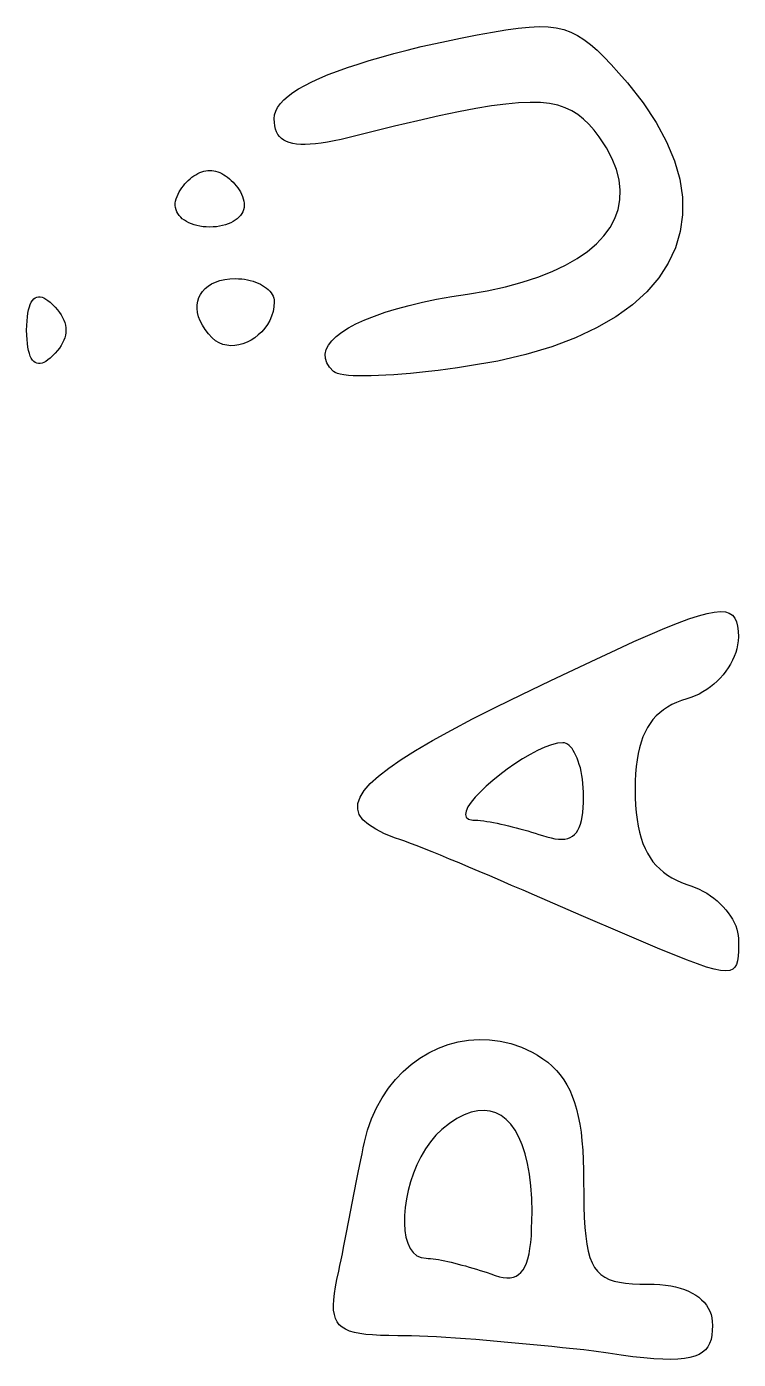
# Model space of a CAD drawing. Header units: metres. Extents: x -185 to 1201, y -340 to 309.
# Drawn here: x 900.31 to 905.18, y 62.12 to 71.24 of the extents above; entities that cross this region are included whole.
import ezdxf

# ---------------------------------------------------------------- set-up
doc = ezdxf.new("R2010")
doc.units = ezdxf.units.M

msp = doc.modelspace()

# ---------------------------------------------------------------- linework, layer by layer
for p, q in [((903.495, 71.2024), (903.588, 71.218)), ((903.588, 71.218), (903.672, 71.2294)), ((903.672, 71.2294), (903.747, 71.2366)), ((903.747, 71.2366), (903.815, 71.2394)), ((903.815, 71.2394), (903.876, 71.2374)), ((903.876, 71.2374), (903.932, 71.2307)), ((903.932, 71.2307), (903.984, 71.2188)), ((903.984, 71.2188), (904.032, 71.2018)), ((903.008, 71.1028), (903.149, 71.1329)), ((903.149, 71.1329), (903.277, 71.1597)), ((903.277, 71.1597), (903.392, 71.1829)), ((903.392, 71.1829), (903.495, 71.2024)), ((904.032, 71.2018), (904.078, 71.1794)), ((904.078, 71.1794), (904.122, 71.1514)), ((904.122, 71.1514), (904.167, 71.1177)), ((902.653, 71.0074), (902.735, 71.0313)), ((902.735, 71.0313), (902.821, 71.0551)), ((902.821, 71.0551), (902.913, 71.0789)), ((902.913, 71.0789), (903.008, 71.1028)), ((904.167, 71.1177), (904.212, 71.0779)), ((904.212, 71.0779), (904.258, 71.0321)), ((904.258, 71.0321), (904.308, 70.9799)), ((902.435, 70.9353), (902.503, 70.9594)), ((902.503, 70.9594), (902.576, 70.9834)), ((902.576, 70.9834), (902.653, 71.0074)), ((904.308, 70.9799), (904.361, 70.9212)), ((902.212, 70.8379), (902.261, 70.8624)), ((902.261, 70.8624), (902.314, 70.8869)), ((902.314, 70.8869), (902.372, 70.9111)), ((902.372, 70.9111), (902.435, 70.9353)), ((904.361, 70.9212), (904.419, 70.8558)), ((904.419, 70.8558), (904.527, 70.7191)), ((902.068, 70.7381), (902.097, 70.7634)), ((902.097, 70.7634), (902.13, 70.7884)), ((902.13, 70.7884), (902.169, 70.8132)), ((902.169, 70.8132), (902.212, 70.8379)), ((902.013, 70.6613), (902.026, 70.6871)), ((902.026, 70.6871), (902.045, 70.7127)), ((902.045, 70.7127), (902.068, 70.7381)), ((903.382, 70.6794), (903.263, 70.6566)), ((903.49, 70.6973), (903.382, 70.6794)), ((903.588, 70.7102), (903.49, 70.6973)), ((903.675, 70.7182), (903.588, 70.7102)), ((903.753, 70.7213), (903.675, 70.7182)), ((903.824, 70.7195), (903.753, 70.7213)), ((903.886, 70.7129), (903.824, 70.7195)), ((903.943, 70.7013), (903.886, 70.7129)), ((903.993, 70.685), (903.943, 70.7013)), ((904.039, 70.6637), (903.993, 70.685)), ((904.527, 70.7191), (904.616, 70.5843)), ((902.003, 70.6089), (902.005, 70.6352)), ((902.004, 70.5835), (902.003, 70.6089)), ((902.007, 70.5602), (902.004, 70.5835)), ((902.005, 70.6352), (902.013, 70.6613)), ((902.986, 70.596), (902.826, 70.5583)), ((903.131, 70.6288), (902.986, 70.596)), ((903.263, 70.6566), (903.131, 70.6288)), ((904.081, 70.6377), (904.039, 70.6637)), ((904.119, 70.6068), (904.081, 70.6377)), ((904.156, 70.5711), (904.119, 70.6068)), ((904.616, 70.5843), (904.687, 70.4519)), ((902.011, 70.5389), (902.007, 70.5602)), ((902.018, 70.5197), (902.011, 70.5389)), ((902.027, 70.5025), (902.018, 70.5197)), ((902.038, 70.4873), (902.027, 70.5025)), ((902.052, 70.474), (902.038, 70.4873)), ((902.652, 70.5155), (902.461, 70.4678)), ((902.826, 70.5583), (902.652, 70.5155)), ((904.191, 70.5307), (904.156, 70.5711)), ((904.225, 70.4854), (904.191, 70.5307)), ((904.275, 70.4094), (904.225, 70.4854)), ((902.068, 70.4627), (902.052, 70.474)), ((902.086, 70.4533), (902.068, 70.4627)), ((902.106, 70.4457), (902.086, 70.4533)), ((902.13, 70.44), (902.106, 70.4457)), ((902.155, 70.4362), (902.13, 70.44)), ((902.184, 70.4341), (902.155, 70.4362)), ((902.215, 70.4338), (902.184, 70.4341)), ((902.248, 70.4352), (902.215, 70.4338)), ((902.285, 70.4384), (902.248, 70.4352)), ((902.325, 70.4433), (902.285, 70.4384)), ((902.367, 70.4498), (902.325, 70.4433)), ((902.413, 70.458), (902.367, 70.4498)), ((902.461, 70.4678), (902.413, 70.458)), ((904.315, 70.3348), (904.275, 70.4094)), ((904.687, 70.4519), (904.741, 70.3221)), ((904.344, 70.2618), (904.315, 70.3348)), ((904.741, 70.3221), (904.777, 70.1955)), ((901.44, 70.209), (901.453, 70.2183)), ((901.453, 70.2183), (901.467, 70.2267)), ((901.467, 70.2267), (901.48, 70.2342)), ((901.48, 70.2342), (901.494, 70.2407)), ((901.494, 70.2407), (901.507, 70.2461)), ((901.507, 70.2461), (901.521, 70.2504)), ((901.521, 70.2504), (901.535, 70.2535)), ((901.535, 70.2535), (901.548, 70.2554)), ((901.548, 70.2554), (901.562, 70.2561)), ((901.562, 70.2561), (901.575, 70.2554)), ((901.575, 70.2554), (901.589, 70.2535)), ((901.589, 70.2535), (901.602, 70.2504)), ((901.602, 70.2504), (901.616, 70.2461)), ((901.616, 70.2461), (901.63, 70.2407)), ((901.63, 70.2407), (901.644, 70.2342)), ((901.644, 70.2342), (901.657, 70.2267)), ((901.657, 70.2267), (901.67, 70.2183)), ((901.67, 70.2183), (901.684, 70.209)), ((904.362, 70.1906), (904.344, 70.2618)), ((901.353, 70.1083), (901.361, 70.1229)), ((901.361, 70.1229), (901.371, 70.137)), ((901.371, 70.137), (901.381, 70.1507)), ((901.381, 70.1507), (901.392, 70.1637)), ((901.392, 70.1637), (901.403, 70.1761)), ((901.403, 70.1761), (901.415, 70.1878)), ((901.415, 70.1878), (901.427, 70.1988)), ((901.427, 70.1988), (901.44, 70.209)), ((901.684, 70.209), (901.696, 70.1988)), ((901.696, 70.1988), (901.709, 70.1878)), ((901.709, 70.1878), (901.721, 70.1761)), ((901.721, 70.1761), (901.732, 70.1637)), ((901.732, 70.1637), (901.743, 70.1507)), ((901.743, 70.1507), (901.753, 70.137)), ((901.753, 70.137), (901.762, 70.1229)), ((901.762, 70.1229), (901.771, 70.1083)), ((904.37, 70.1213), (904.362, 70.1906)), ((904.368, 70.0541), (904.37, 70.1213)), ((904.777, 70.1955), (904.795, 70.0722)), ((901.326, 70.0309), (901.328, 70.0463)), ((901.326, 70.0159), (901.326, 70.0309)), ((901.328, 70.0463), (901.333, 70.0621)), ((901.333, 70.0621), (901.338, 70.0778)), ((901.338, 70.0778), (901.345, 70.0932)), ((901.345, 70.0932), (901.353, 70.1083)), ((901.771, 70.1083), (901.779, 70.0932)), ((901.779, 70.0932), (901.785, 70.0778)), ((901.785, 70.0778), (901.791, 70.0621)), ((901.791, 70.0621), (901.795, 70.0463)), ((901.795, 70.0463), (901.798, 70.0309)), ((901.798, 70.0309), (901.798, 70.0159)), ((904.355, 69.989), (904.368, 70.0541)), ((904.795, 70.0722), (904.797, 69.9528)), ((901.328, 70.0013), (901.326, 70.0159)), ((901.331, 69.9871), (901.328, 70.0013)), ((901.336, 69.9735), (901.331, 69.9871)), ((901.344, 69.9605), (901.336, 69.9735)), ((901.352, 69.9481), (901.344, 69.9605)), ((901.363, 69.9363), (901.352, 69.9481)), ((901.374, 69.9254), (901.363, 69.9363)), ((901.761, 69.9363), (901.749, 69.9254)), ((901.771, 69.9481), (901.761, 69.9363)), ((901.78, 69.9605), (901.771, 69.9481)), ((901.787, 69.9735), (901.78, 69.9605)), ((901.792, 69.9871), (901.787, 69.9735)), ((901.796, 70.0013), (901.792, 69.9871)), ((901.798, 70.0159), (901.796, 70.0013)), ((904.333, 69.9263), (904.355, 69.989)), ((904.797, 69.9528), (904.781, 69.8376)), ((901.388, 69.9152), (901.374, 69.9254)), ((901.402, 69.9059), (901.388, 69.9152)), ((901.418, 69.8974), (901.402, 69.9059)), ((901.436, 69.89), (901.418, 69.8974)), ((901.454, 69.8835), (901.436, 69.89)), ((901.474, 69.8781), (901.454, 69.8835)), ((901.494, 69.8738), (901.474, 69.8781)), ((901.516, 69.8706), (901.494, 69.8738)), ((901.538, 69.8687), (901.516, 69.8706)), ((901.562, 69.868), (901.538, 69.8687)), ((901.585, 69.8687), (901.562, 69.868)), ((901.608, 69.8706), (901.585, 69.8687)), ((901.629, 69.8738), (901.608, 69.8706)), ((901.65, 69.8781), (901.629, 69.8738)), ((901.67, 69.8835), (901.65, 69.8781)), ((901.688, 69.89), (901.67, 69.8835)), ((901.705, 69.8974), (901.688, 69.89)), ((901.721, 69.9059), (901.705, 69.8974)), ((901.736, 69.9152), (901.721, 69.9059)), ((901.749, 69.9254), (901.736, 69.9152)), ((904.258, 69.8085), (904.3, 69.8661)), ((904.3, 69.8661), (904.333, 69.9263)), ((904.145, 69.7018), (904.207, 69.7537)), ((904.207, 69.7537), (904.258, 69.8085)), ((904.781, 69.8376), (904.749, 69.7269)), ((904.075, 69.653), (904.145, 69.7018)), ((904.749, 69.7269), (904.699, 69.6211)), ((903.905, 69.5652), (903.995, 69.6074)), ((903.995, 69.6074), (904.075, 69.653)), ((904.699, 69.6211), (904.634, 69.5206)), ((901.574, 69.4792), (901.601, 69.4917)), ((901.601, 69.4917), (901.631, 69.5018)), ((901.631, 69.5018), (901.664, 69.5092)), ((901.664, 69.5092), (901.7, 69.5137)), ((901.7, 69.5137), (901.738, 69.5153)), ((901.738, 69.5153), (901.759, 69.5147)), ((901.759, 69.5147), (901.78, 69.5132)), ((901.78, 69.5132), (901.8, 69.5107)), ((901.8, 69.5107), (901.82, 69.5072)), ((901.82, 69.5072), (901.839, 69.5029)), ((901.839, 69.5029), (901.858, 69.4977)), ((901.858, 69.4977), (901.875, 69.4916)), ((901.875, 69.4916), (901.892, 69.4848)), ((901.892, 69.4848), (901.908, 69.4772)), ((903.584, 69.46), (903.7, 69.4913)), ((903.7, 69.4913), (903.807, 69.5264)), ((903.807, 69.5264), (903.905, 69.5652)), ((904.634, 69.5206), (904.551, 69.4258)), ((900.378, 69.3885), (900.389, 69.3909)), ((900.389, 69.3909), (900.401, 69.3908)), ((900.401, 69.3908), (900.414, 69.3882)), ((901.487, 69.3852), (901.498, 69.4076)), ((901.498, 69.4076), (901.512, 69.4283)), ((901.512, 69.4283), (901.53, 69.4473)), ((901.53, 69.4473), (901.551, 69.4643)), ((901.551, 69.4643), (901.574, 69.4792)), ((901.908, 69.4772), (901.923, 69.469)), ((901.923, 69.469), (901.937, 69.4601)), ((901.937, 69.4601), (901.95, 69.4505)), ((901.95, 69.4505), (901.962, 69.4404)), ((901.962, 69.4404), (901.972, 69.4297)), ((901.972, 69.4297), (901.981, 69.4185)), ((901.981, 69.4185), (901.989, 69.4069)), ((901.989, 69.4069), (901.995, 69.3948)), ((901.995, 69.3948), (901.999, 69.3824)), ((903.114, 69.3741), (903.217, 69.3927)), ((903.217, 69.3927), (903.326, 69.4094)), ((903.326, 69.4094), (903.459, 69.4327)), ((903.459, 69.4327), (903.584, 69.46)), ((904.551, 69.4258), (904.453, 69.337)), ((900.318, 69.2791), (900.322, 69.3017)), ((900.322, 69.3017), (900.328, 69.3217)), ((900.328, 69.3217), (900.334, 69.3392)), ((900.334, 69.3392), (900.341, 69.3541)), ((900.341, 69.3541), (900.349, 69.3665)), ((900.349, 69.3665), (900.358, 69.3764)), ((900.358, 69.3764), (900.368, 69.3837)), ((900.368, 69.3837), (900.378, 69.3885)), ((900.414, 69.3882), (900.427, 69.3832)), ((900.427, 69.3832), (900.441, 69.3757)), ((900.441, 69.3757), (900.455, 69.3658)), ((900.455, 69.3658), (900.47, 69.3536)), ((900.47, 69.3536), (900.486, 69.3389)), ((900.486, 69.3389), (900.503, 69.3205)), ((900.503, 69.3205), (900.519, 69.3023)), ((900.519, 69.3023), (900.533, 69.2844)), ((901.475, 69.3362), (901.479, 69.3613)), ((901.475, 69.31), (901.475, 69.3362)), ((901.478, 69.2828), (901.475, 69.31)), ((901.479, 69.3613), (901.487, 69.3852)), ((902.001, 69.3227), (901.995, 69.2901)), ((901.999, 69.3824), (902.002, 69.3696)), ((902.003, 69.3565), (902.001, 69.3227)), ((902.002, 69.3696), (902.003, 69.3565)), ((902.761, 69.2851), (902.84, 69.3094)), ((902.84, 69.3094), (902.926, 69.3324)), ((902.926, 69.3324), (903.017, 69.354)), ((903.017, 69.354), (903.114, 69.3741)), ((904.453, 69.337), (904.339, 69.2546)), ((900.31, 69.1956), (900.312, 69.226)), ((900.312, 69.226), (900.314, 69.2538)), ((900.314, 69.2538), (900.318, 69.2791)), ((900.533, 69.2844), (900.545, 69.2666)), ((900.545, 69.2666), (900.555, 69.249)), ((900.555, 69.249), (900.564, 69.2316)), ((900.564, 69.2316), (900.57, 69.2142)), ((900.57, 69.2142), (900.575, 69.1969)), ((901.485, 69.2548), (901.478, 69.2828)), ((901.496, 69.2263), (901.485, 69.2548)), ((901.511, 69.1973), (901.496, 69.2263)), ((901.972, 69.2292), (901.956, 69.2014)), ((901.985, 69.2589), (901.972, 69.2292)), ((901.995, 69.2901), (901.985, 69.2589)), ((902.562, 69.206), (902.622, 69.2333)), ((902.622, 69.2333), (902.688, 69.2597)), ((902.688, 69.2597), (902.761, 69.2851)), ((904.339, 69.2546), (904.208, 69.179)), ((900.309, 69.1625), (900.31, 69.1956)), ((900.31, 69.1294), (900.309, 69.1625)), ((900.312, 69.099), (900.31, 69.1294)), ((900.575, 69.1281), (900.57, 69.1108)), ((900.575, 69.1969), (900.578, 69.1797)), ((900.578, 69.1453), (900.575, 69.1281)), ((900.578, 69.1797), (900.578, 69.1625)), ((900.578, 69.1625), (900.578, 69.1453)), ((901.53, 69.1681), (901.511, 69.1973)), ((901.552, 69.1388), (901.53, 69.1681)), ((901.579, 69.1096), (901.552, 69.1388)), ((901.894, 69.1299), (901.87, 69.1107)), ((901.917, 69.1515), (901.894, 69.1299)), ((901.938, 69.1754), (901.917, 69.1515)), ((901.956, 69.2014), (901.938, 69.1754)), ((902.396, 69.0902), (902.427, 69.1199)), ((902.427, 69.1199), (902.465, 69.1492)), ((902.465, 69.1492), (902.51, 69.1779)), ((902.51, 69.1779), (902.562, 69.206)), ((904.208, 69.179), (904.063, 69.1106)), ((900.314, 69.0712), (900.312, 69.099)), ((900.318, 69.0459), (900.314, 69.0712)), ((900.322, 69.0233), (900.318, 69.0459)), ((900.533, 69.0406), (900.519, 69.0226)), ((900.545, 69.0583), (900.533, 69.0406)), ((900.555, 69.076), (900.545, 69.0583)), ((900.564, 69.0934), (900.555, 69.076)), ((900.57, 69.1108), (900.564, 69.0934)), ((901.602, 69.0906), (901.579, 69.1096)), ((901.626, 69.076), (901.602, 69.0906)), ((901.651, 69.0655), (901.626, 69.076)), ((901.678, 69.0591), (901.651, 69.0655)), ((901.705, 69.0564), (901.678, 69.0591)), ((901.733, 69.0573), (901.705, 69.0564)), ((901.761, 69.0618), (901.733, 69.0573)), ((901.789, 69.0695), (901.761, 69.0618)), ((901.817, 69.0804), (901.789, 69.0695)), ((901.844, 69.0941), (901.817, 69.0804)), ((901.87, 69.1107), (901.844, 69.0941)), ((902.351, 68.9996), (902.358, 69.0299)), ((902.358, 69.0299), (902.373, 69.0601)), ((902.373, 69.0601), (902.396, 69.0902)), ((903.901, 69.0496), (903.724, 68.9966)), ((904.063, 69.1106), (903.901, 69.0496)), ((900.328, 69.0033), (900.322, 69.0233)), ((900.334, 68.9858), (900.328, 69.0033)), ((900.341, 68.9709), (900.334, 68.9858)), ((900.349, 68.9585), (900.341, 68.9709)), ((900.358, 68.9486), (900.349, 68.9585)), ((900.368, 68.9413), (900.358, 68.9486)), ((900.378, 68.9364), (900.368, 68.9413)), ((900.389, 68.9341), (900.378, 68.9364)), ((900.401, 68.9342), (900.389, 68.9341)), ((900.414, 68.9368), (900.401, 68.9342)), ((900.427, 68.9418), (900.414, 68.9368)), ((900.441, 68.9492), (900.427, 68.9418)), ((900.455, 68.9591), (900.441, 68.9492)), ((900.47, 68.9714), (900.455, 68.9591)), ((900.486, 68.9861), (900.47, 68.9714)), ((900.503, 69.0045), (900.486, 68.9861)), ((900.519, 69.0226), (900.503, 69.0045)), ((902.353, 68.9694), (902.351, 68.9996)), ((902.363, 68.9394), (902.353, 68.9694)), ((902.381, 68.9096), (902.363, 68.9394)), ((903.533, 68.9517), (903.326, 68.9155)), ((903.724, 68.9966), (903.533, 68.9517)), ((902.408, 68.8803), (902.381, 68.9096)), ((902.419, 68.8729), (902.408, 68.8803)), ((902.435, 68.8665), (902.419, 68.8729)), ((902.455, 68.8612), (902.435, 68.8665)), ((902.48, 68.8568), (902.455, 68.8612)), ((902.51, 68.8535), (902.48, 68.8568)), ((902.543, 68.8512), (902.51, 68.8535)), ((902.581, 68.8499), (902.543, 68.8512)), ((902.622, 68.8495), (902.581, 68.8499)), ((902.667, 68.8501), (902.622, 68.8495)), ((902.715, 68.8516), (902.667, 68.8501)), ((902.766, 68.854), (902.715, 68.8516)), ((902.82, 68.8574), (902.766, 68.854)), ((902.876, 68.8617), (902.82, 68.8574)), ((902.935, 68.8668), (902.876, 68.8617)), ((902.996, 68.8728), (902.935, 68.8668)), ((903.059, 68.8797), (902.996, 68.8728)), ((903.124, 68.8874), (903.059, 68.8797)), ((903.19, 68.896), (903.124, 68.8874)), ((903.257, 68.9054), (903.19, 68.896)), ((903.326, 68.9155), (903.257, 68.9054)), ((904.839, 67.1867), (904.906, 67.2087)), ((904.906, 67.2087), (904.964, 67.2244)), ((904.964, 67.2244), (905.013, 67.2339)), ((905.013, 67.2339), (905.055, 67.2373)), ((905.055, 67.2373), (905.089, 67.2348)), ((905.089, 67.2348), (905.116, 67.2265)), ((905.116, 67.2265), (905.138, 67.2126)), ((905.138, 67.2126), (905.154, 67.1931)), ((904.575, 67.0808), (904.674, 67.1228)), ((904.674, 67.1228), (904.762, 67.1581)), ((904.762, 67.1581), (904.839, 67.1867)), ((905.154, 67.1931), (905.165, 67.1684)), ((905.165, 67.1684), (905.173, 67.1384)), ((905.173, 67.1384), (905.177, 67.1034)), ((904.341, 66.9758), (904.464, 67.0319)), ((904.464, 67.0319), (904.575, 67.0808)), ((905.177, 67.0369), (905.173, 67.0102)), ((905.177, 67.1034), (905.178, 67.0635)), ((905.178, 67.0635), (905.177, 67.0369)), ((904.205, 66.9125), (904.341, 66.9758)), ((905.15, 66.9303), (905.138, 66.9042)), ((905.16, 66.9568), (905.15, 66.9303)), ((905.167, 66.9834), (905.16, 66.9568)), ((905.173, 67.0102), (905.167, 66.9834)), ((903.89, 66.7636), (904.055, 66.8418)), ((904.055, 66.8418), (904.205, 66.9125)), ((905.109, 66.8535), (905.093, 66.8291)), ((905.125, 66.8786), (905.109, 66.8535)), ((905.138, 66.9042), (905.125, 66.8786)), ((903.697, 66.6712), (903.89, 66.7636)), ((905.033, 66.7612), (905.01, 66.7408)), ((905.054, 66.7828), (905.033, 66.7612)), ((905.074, 66.8055), (905.054, 66.7828)), ((905.093, 66.8291), (905.074, 66.8055)), ((903.52, 66.5844), (903.697, 66.6712)), ((904.882, 66.6601), (904.854, 66.6491)), ((904.91, 66.6729), (904.882, 66.6601)), ((904.936, 66.6875), (904.91, 66.6729)), ((904.962, 66.7038), (904.936, 66.6875)), ((904.987, 66.7216), (904.962, 66.7038)), ((905.01, 66.7408), (904.987, 66.7216)), ((903.36, 66.5029), (903.52, 66.5844)), ((904.666, 66.566), (904.64, 66.5457)), ((904.693, 66.5844), (904.666, 66.566)), ((904.723, 66.6009), (904.693, 66.5844)), ((904.755, 66.6157), (904.723, 66.6009)), ((904.789, 66.6287), (904.755, 66.6157)), ((904.825, 66.6401), (904.789, 66.6287)), ((904.854, 66.6491), (904.825, 66.6401)), ((903.215, 66.4265), (903.36, 66.5029)), ((904.574, 66.4725), (904.556, 66.4439)), ((904.594, 66.499), (904.574, 66.4725)), ((904.616, 66.5234), (904.594, 66.499)), ((904.64, 66.5457), (904.616, 66.5234)), ((903.085, 66.3549), (903.215, 66.4265)), ((904.525, 66.3798), (904.513, 66.3442)), ((904.54, 66.413), (904.525, 66.3798)), ((904.556, 66.4439), (904.54, 66.413)), ((902.97, 66.2878), (903.085, 66.3549)), ((903.853, 66.3091), (903.804, 66.2869)), ((903.899, 66.3259), (903.853, 66.3091)), ((903.941, 66.3366), (903.899, 66.3259)), ((903.978, 66.3403), (903.941, 66.3366)), ((903.989, 66.3391), (903.978, 66.3403)), ((903.999, 66.3356), (903.989, 66.3391)), ((904.01, 66.3299), (903.999, 66.3356)), ((904.02, 66.3221), (904.01, 66.3299)), ((904.03, 66.3122), (904.02, 66.3221)), ((904.04, 66.3003), (904.03, 66.3122)), ((904.049, 66.2865), (904.04, 66.3003)), ((904.502, 66.3061), (904.493, 66.2656)), ((904.513, 66.3442), (904.502, 66.3061)), ((902.786, 66.1664), (902.871, 66.2251)), ((902.871, 66.2251), (902.97, 66.2878)), ((903.701, 66.2293), (903.648, 66.1954)), ((903.753, 66.2601), (903.701, 66.2293)), ((903.804, 66.2869), (903.753, 66.2601)), ((904.058, 66.2708), (904.049, 66.2865)), ((904.067, 66.2535), (904.058, 66.2708)), ((904.075, 66.2344), (904.067, 66.2535)), ((904.083, 66.2138), (904.075, 66.2344)), ((904.09, 66.1917), (904.083, 66.2138)), ((904.485, 66.2224), (904.479, 66.1767)), ((904.493, 66.2656), (904.485, 66.2224)), ((902.66, 66.0603), (902.716, 66.1116)), ((902.716, 66.1116), (902.786, 66.1664)), ((903.546, 66.1211), (903.498, 66.0823)), ((903.596, 66.1591), (903.546, 66.1211)), ((903.648, 66.1954), (903.596, 66.1591)), ((904.097, 66.1681), (904.09, 66.1917)), ((904.102, 66.1432), (904.097, 66.1681)), ((904.107, 66.117), (904.102, 66.1432)), ((904.112, 66.0897), (904.107, 66.117)), ((904.475, 66.1282), (904.473, 66.0769)), ((904.479, 66.1767), (904.475, 66.1282)), ((902.618, 66.0123), (902.66, 66.0603)), ((903.453, 66.0433), (903.413, 66.005)), ((903.498, 66.0823), (903.453, 66.0433)), ((904.115, 66.0612), (904.112, 66.0897)), ((904.117, 66.0317), (904.115, 66.0612)), ((904.119, 66.0012), (904.117, 66.0317)), ((904.473, 66.0769), (904.472, 66.0228)), ((904.472, 66.0228), (904.473, 65.9661)), ((902.574, 65.8856), (902.575, 65.9252)), ((902.575, 65.9252), (902.59, 65.9673)), ((902.59, 65.9673), (902.618, 66.0123)), ((903.35, 65.9332), (903.328, 65.9012)), ((903.378, 65.968), (903.35, 65.9332)), ((903.413, 66.005), (903.378, 65.968)), ((904.117, 65.8962), (904.119, 65.9316)), ((904.119, 65.9698), (904.119, 66.0012)), ((904.119, 65.9316), (904.119, 65.9698)), ((904.473, 65.9661), (904.475, 65.9126)), ((902.585, 65.8483), (902.574, 65.8856)), ((902.61, 65.8131), (902.585, 65.8483)), ((903.315, 65.8729), (903.311, 65.849)), ((903.311, 65.849), (903.316, 65.8302)), ((903.328, 65.9012), (903.315, 65.8729)), ((904.105, 65.807), (904.11, 65.834)), ((904.11, 65.834), (904.114, 65.8637)), ((904.114, 65.8637), (904.117, 65.8962)), ((904.475, 65.9126), (904.479, 65.862)), ((904.479, 65.862), (904.485, 65.8143)), ((902.647, 65.7796), (902.61, 65.8131)), ((902.697, 65.7478), (902.647, 65.7796)), ((902.758, 65.7172), (902.697, 65.7478)), ((903.316, 65.8302), (903.333, 65.8173)), ((903.333, 65.8173), (903.361, 65.8111)), ((903.361, 65.8111), (903.378, 65.8107)), ((903.378, 65.8107), (903.396, 65.8096)), ((903.396, 65.8096), (903.415, 65.8077)), ((903.415, 65.8077), (903.436, 65.8052)), ((903.436, 65.8052), (903.458, 65.802)), ((903.458, 65.802), (903.481, 65.7982)), ((903.481, 65.7982), (903.504, 65.7939)), ((903.504, 65.7939), (903.529, 65.7891)), ((903.529, 65.7891), (903.554, 65.7838)), ((903.554, 65.7838), (903.579, 65.778)), ((903.579, 65.778), (903.605, 65.7719)), ((903.605, 65.7719), (903.631, 65.7654)), ((903.631, 65.7654), (903.658, 65.7586)), ((903.658, 65.7586), (903.684, 65.7515)), ((903.684, 65.7515), (903.711, 65.7441)), ((903.711, 65.7441), (903.737, 65.7366)), ((904.07, 65.7257), (904.081, 65.7421)), ((904.081, 65.7421), (904.09, 65.7611)), ((904.09, 65.7611), (904.098, 65.7827)), ((904.098, 65.7827), (904.105, 65.807)), ((904.485, 65.8143), (904.493, 65.7695)), ((904.493, 65.7695), (904.502, 65.7273)), ((902.832, 65.6876), (902.758, 65.7172)), ((902.861, 65.6783), (902.832, 65.6876)), ((902.896, 65.6662), (902.861, 65.6783)), ((902.936, 65.6514), (902.896, 65.6662)), ((902.981, 65.6343), (902.936, 65.6514)), ((903.737, 65.7366), (903.763, 65.7289)), ((903.763, 65.7289), (903.788, 65.7211)), ((903.788, 65.7211), (903.813, 65.7132)), ((903.813, 65.7132), (903.837, 65.7053)), ((903.837, 65.7053), (903.868, 65.6958)), ((903.868, 65.6958), (903.897, 65.6884)), ((903.897, 65.6884), (903.923, 65.6832)), ((903.923, 65.6832), (903.948, 65.6803)), ((903.948, 65.6803), (903.971, 65.6796)), ((903.971, 65.6796), (903.992, 65.6813)), ((903.992, 65.6813), (904.011, 65.6853)), ((904.011, 65.6853), (904.028, 65.6917)), ((904.028, 65.6917), (904.044, 65.7006)), ((904.044, 65.7006), (904.058, 65.7119)), ((904.058, 65.7119), (904.07, 65.7257)), ((904.502, 65.7273), (904.513, 65.6878)), ((904.513, 65.6878), (904.525, 65.6508)), ((904.525, 65.6508), (904.54, 65.6162)), ((903.03, 65.6149), (902.981, 65.6343)), ((903.084, 65.5933), (903.03, 65.6149)), ((903.141, 65.5698), (903.084, 65.5933)), ((903.203, 65.5445), (903.141, 65.5698)), ((904.54, 65.6162), (904.556, 65.584)), ((904.556, 65.584), (904.574, 65.554)), ((903.267, 65.5176), (903.203, 65.5445)), ((903.335, 65.4892), (903.267, 65.5176)), ((903.405, 65.4595), (903.335, 65.4892)), ((904.574, 65.554), (904.594, 65.5262)), ((904.594, 65.5262), (904.616, 65.5004)), ((904.616, 65.5004), (904.64, 65.4767)), ((904.64, 65.4767), (904.666, 65.4547)), ((903.477, 65.4286), (903.405, 65.4595)), ((903.551, 65.3966), (903.477, 65.4286)), ((903.627, 65.3639), (903.551, 65.3966)), ((904.666, 65.4547), (904.693, 65.4346)), ((904.693, 65.4346), (904.723, 65.4162)), ((904.723, 65.4162), (904.755, 65.3994)), ((904.755, 65.3994), (904.789, 65.384)), ((904.789, 65.384), (904.825, 65.3701)), ((903.705, 65.3304), (903.627, 65.3639)), ((903.783, 65.2965), (903.705, 65.3304)), ((904.102, 65.1585), (903.783, 65.2965)), ((904.825, 65.3701), (904.854, 65.3613)), ((904.854, 65.3613), (904.882, 65.3507)), ((904.882, 65.3507), (904.91, 65.3385)), ((904.91, 65.3385), (904.936, 65.3248)), ((904.936, 65.3248), (904.962, 65.3098)), ((904.962, 65.3098), (904.987, 65.2935)), ((904.987, 65.2935), (905.01, 65.276)), ((905.01, 65.276), (905.033, 65.2575)), ((905.033, 65.2575), (905.054, 65.2381)), ((905.054, 65.2381), (905.074, 65.218)), ((905.074, 65.218), (905.093, 65.1972)), ((905.093, 65.1972), (905.109, 65.1758)), ((904.402, 65.0297), (904.102, 65.1585)), ((905.109, 65.1758), (905.125, 65.154)), ((905.125, 65.154), (905.138, 65.132)), ((905.138, 65.132), (905.15, 65.1097)), ((905.15, 65.1097), (905.16, 65.0873)), ((904.528, 64.9758), (904.402, 65.0297)), ((905.16, 65.0873), (905.167, 65.0651)), ((905.167, 65.0651), (905.173, 65.043)), ((905.173, 65.043), (905.177, 65.0211)), ((905.177, 65.0211), (905.178, 64.9997)), ((904.64, 64.9286), (904.528, 64.9758)), ((904.739, 64.8881), (904.64, 64.9286)), ((905.178, 64.9997), (905.178, 64.9545)), ((905.178, 64.9545), (905.178, 64.9142)), ((904.824, 64.8541), (904.739, 64.8881)), ((904.898, 64.8266), (904.824, 64.8541)), ((905.173, 64.8486), (905.166, 64.8236)), ((905.176, 64.8788), (905.173, 64.8486)), ((905.178, 64.9142), (905.176, 64.8788)), ((904.961, 64.8054), (904.898, 64.8266)), ((905.013, 64.7904), (904.961, 64.8054)), ((905.057, 64.7814), (905.013, 64.7904)), ((905.092, 64.7784), (905.057, 64.7814)), ((905.119, 64.7813), (905.092, 64.7784)), ((905.14, 64.7898), (905.119, 64.7813)), ((905.155, 64.804), (905.14, 64.7898)), ((905.166, 64.8236), (905.155, 64.804)), ((903.193, 64.2755), (903.262, 64.294)), ((903.262, 64.294), (903.332, 64.3058)), ((903.332, 64.3058), (903.404, 64.3107)), ((903.404, 64.3107), (903.476, 64.3084)), ((903.476, 64.3084), (903.549, 64.2988)), ((903.549, 64.2988), (903.622, 64.2816)), ((902.999, 64.1818), (903.061, 64.2192)), ((903.061, 64.2192), (903.126, 64.2505)), ((903.126, 64.2505), (903.193, 64.2755)), ((903.622, 64.2816), (903.695, 64.2566)), ((903.695, 64.2566), (903.767, 64.2236)), ((903.767, 64.2236), (903.805, 64.2018)), ((903.805, 64.2018), (903.841, 64.1784)), ((902.884, 64.0896), (902.94, 64.1385)), ((902.94, 64.1385), (902.999, 64.1818)), ((903.841, 64.1784), (903.874, 64.1535)), ((903.874, 64.1535), (903.905, 64.1268)), ((903.905, 64.1268), (903.933, 64.0982)), ((902.784, 63.9756), (902.832, 64.0352)), ((902.832, 64.0352), (902.884, 64.0896)), ((903.933, 64.0982), (903.96, 64.0676)), ((903.96, 64.0676), (903.983, 64.0347)), ((903.983, 64.0347), (904.005, 63.9995)), ((902.741, 63.9109), (902.784, 63.9756)), ((904.005, 63.9995), (904.025, 63.9619)), ((904.025, 63.9619), (904.042, 63.9215)), ((904.042, 63.9215), (904.058, 63.8785)), ((902.669, 63.7674), (902.703, 63.8414)), ((902.703, 63.8414), (902.741, 63.9109)), ((904.058, 63.8785), (904.071, 63.8325)), ((904.071, 63.8325), (904.083, 63.7834)), ((902.642, 63.6889), (902.669, 63.7674)), ((903.252, 63.7686), (903.202, 63.7355)), ((903.302, 63.7941), (903.252, 63.7686)), ((903.349, 63.8118), (903.302, 63.7941)), ((903.395, 63.8221), (903.349, 63.8118)), ((903.438, 63.8248), (903.395, 63.8221)), ((903.48, 63.8201), (903.438, 63.8248)), ((903.519, 63.8082), (903.48, 63.8201)), ((903.556, 63.789), (903.519, 63.8082)), ((903.59, 63.7628), (903.556, 63.789)), ((903.622, 63.7295), (903.59, 63.7628)), ((904.083, 63.7834), (904.093, 63.7311)), ((902.62, 63.6062), (902.642, 63.6889)), ((903.109, 63.6546), (903.071, 63.6097)), ((903.149, 63.6944), (903.109, 63.6546)), ((903.202, 63.7355), (903.149, 63.6944)), ((903.651, 63.6894), (903.622, 63.7295)), ((903.677, 63.6424), (903.651, 63.6894)), ((904.093, 63.7311), (904.102, 63.6754)), ((904.102, 63.6754), (904.108, 63.6163)), ((902.604, 63.5282), (902.612, 63.5682)), ((902.612, 63.5682), (902.62, 63.6062)), ((903.037, 63.5606), (903.006, 63.5079)), ((903.071, 63.6097), (903.037, 63.5606)), ((903.7, 63.5886), (903.677, 63.6424)), ((903.72, 63.5283), (903.7, 63.5886)), ((904.108, 63.6163), (904.113, 63.5535)), ((904.113, 63.5535), (904.117, 63.4868)), ((902.587, 63.4434), (902.595, 63.4866)), ((902.595, 63.4866), (902.604, 63.5282)), ((903.006, 63.5079), (902.979, 63.4525)), ((903.736, 63.4613), (903.72, 63.5283)), ((904.117, 63.4868), (904.119, 63.4163)), ((902.569, 63.3535), (902.578, 63.399)), ((902.578, 63.399), (902.587, 63.4434)), ((902.955, 63.395), (902.935, 63.3364)), ((902.979, 63.4525), (902.955, 63.395)), ((903.749, 63.388), (903.736, 63.4613)), ((903.759, 63.3082), (903.749, 63.388)), ((904.119, 63.4163), (904.119, 63.3417)), ((902.55, 63.2602), (902.569, 63.3535)), ((902.935, 63.3364), (902.919, 63.2773)), ((903.765, 63.2222), (903.759, 63.3082)), ((904.119, 63.3417), (904.12, 63.2506)), ((902.513, 63.0703), (902.55, 63.2602)), ((902.907, 63.2186), (902.898, 63.1609)), ((902.919, 63.2773), (902.907, 63.2186)), ((903.767, 63.13), (903.765, 63.2222)), ((904.12, 63.2506), (904.121, 63.1676)), ((902.898, 63.1609), (902.893, 63.105)), ((902.893, 63.105), (902.893, 63.0518)), ((903.766, 63.0714), (903.767, 63.13)), ((904.121, 63.1676), (904.124, 63.0923)), ((902.495, 62.977), (902.513, 63.0703)), ((902.893, 63.0518), (902.896, 63.002)), ((903.762, 62.9673), (903.764, 63.0172)), ((903.764, 63.0172), (903.766, 63.0714)), ((904.124, 63.0923), (904.128, 63.0244)), ((904.128, 63.0244), (904.134, 62.9635)), ((902.477, 62.8871), (902.486, 62.9316)), ((902.486, 62.9316), (902.495, 62.977)), ((902.896, 63.002), (902.904, 62.9563)), ((902.904, 62.9563), (902.916, 62.9156)), ((902.916, 62.9156), (902.933, 62.8805)), ((903.752, 62.8803), (903.758, 62.9217)), ((903.758, 62.9217), (903.762, 62.9673)), ((904.134, 62.9635), (904.141, 62.9092)), ((902.46, 62.8023), (902.469, 62.844)), ((902.469, 62.844), (902.477, 62.8871)), ((902.933, 62.8805), (902.953, 62.8519)), ((902.953, 62.8519), (902.979, 62.8305)), ((902.979, 62.8305), (903.009, 62.8171)), ((903.738, 62.8097), (903.746, 62.843)), ((903.746, 62.843), (903.752, 62.8803)), ((904.141, 62.9092), (904.151, 62.8612)), ((904.151, 62.8612), (904.163, 62.819)), ((902.444, 62.7243), (902.452, 62.7624)), ((902.452, 62.7624), (902.46, 62.8023)), ((903.009, 62.8171), (903.043, 62.8125)), ((903.043, 62.8125), (903.057, 62.8121)), ((903.057, 62.8121), (903.073, 62.811)), ((903.073, 62.811), (903.09, 62.8091)), ((903.09, 62.8091), (903.108, 62.8066)), ((903.108, 62.8066), (903.127, 62.8034)), ((903.127, 62.8034), (903.148, 62.7996)), ((903.148, 62.7996), (903.169, 62.7953)), ((903.169, 62.7953), (903.191, 62.7905)), ((903.191, 62.7905), (903.214, 62.7852)), ((903.214, 62.7852), (903.238, 62.7794)), ((903.238, 62.7794), (903.262, 62.7733)), ((903.262, 62.7733), (903.286, 62.7668)), ((903.286, 62.7668), (903.311, 62.76)), ((903.311, 62.76), (903.336, 62.7529)), ((903.336, 62.7529), (903.361, 62.7455)), ((903.361, 62.7455), (903.386, 62.738)), ((903.386, 62.738), (903.411, 62.7303)), ((903.691, 62.7151), (903.705, 62.7331)), ((903.705, 62.7331), (903.717, 62.7548)), ((903.717, 62.7548), (903.728, 62.7803)), ((903.728, 62.7803), (903.738, 62.8097)), ((904.163, 62.819), (904.177, 62.7823)), ((904.177, 62.7823), (904.194, 62.7508)), ((904.194, 62.7508), (904.214, 62.724)), ((902.422, 62.6177), (902.432, 62.6686)), ((902.432, 62.6686), (902.444, 62.7243)), ((903.411, 62.7303), (903.436, 62.7225)), ((903.436, 62.7225), (903.46, 62.7146)), ((903.46, 62.7146), (903.484, 62.7067)), ((903.484, 62.7067), (903.515, 62.6949)), ((903.515, 62.6949), (903.544, 62.6861)), ((903.544, 62.6861), (903.57, 62.6804)), ((903.57, 62.6804), (903.595, 62.6779)), ((903.595, 62.6779), (903.618, 62.6786)), ((903.618, 62.6786), (903.639, 62.6825)), ((903.639, 62.6825), (903.658, 62.6899)), ((903.658, 62.6899), (903.675, 62.7007)), ((903.675, 62.7007), (903.691, 62.7151)), ((904.214, 62.724), (904.238, 62.7016)), ((904.238, 62.7016), (904.264, 62.6832)), ((904.264, 62.6832), (904.294, 62.6685)), ((904.294, 62.6685), (904.328, 62.6571)), ((904.328, 62.6571), (904.366, 62.6485)), ((904.366, 62.6485), (904.407, 62.6425)), ((904.407, 62.6425), (904.454, 62.6387)), ((902.41, 62.5294), (902.414, 62.5714)), ((902.414, 62.5714), (902.422, 62.6177)), ((904.454, 62.6387), (904.505, 62.6367)), ((904.505, 62.6367), (904.56, 62.6361)), ((904.56, 62.6361), (904.602, 62.6353)), ((904.602, 62.6353), (904.641, 62.633)), ((904.641, 62.633), (904.679, 62.6291)), ((904.679, 62.6291), (904.715, 62.6237)), ((904.715, 62.6237), (904.748, 62.6168)), ((904.748, 62.6168), (904.78, 62.6085)), ((904.78, 62.6085), (904.81, 62.5987)), ((904.81, 62.5987), (904.838, 62.5876)), ((904.838, 62.5876), (904.863, 62.575)), ((904.863, 62.575), (904.887, 62.5611)), ((904.887, 62.5611), (904.908, 62.5459)), ((902.408, 62.4917), (902.41, 62.5294)), ((902.409, 62.4579), (902.408, 62.4917)), ((904.908, 62.5459), (904.927, 62.5294)), ((904.927, 62.5294), (904.945, 62.5117)), ((904.945, 62.5117), (904.959, 62.4926)), ((904.959, 62.4926), (904.972, 62.4724)), ((904.972, 62.4724), (904.983, 62.451)), ((902.414, 62.4279), (902.409, 62.4579)), ((902.421, 62.4014), (902.414, 62.4279)), ((902.433, 62.3783), (902.421, 62.4014)), ((902.448, 62.3583), (902.433, 62.3783)), ((904.983, 62.451), (904.991, 62.4284)), ((904.991, 62.4284), (904.997, 62.4046)), ((904.997, 62.4046), (905, 62.3798)), ((905, 62.3798), (905.001, 62.3539)), ((902.467, 62.3412), (902.448, 62.3583)), ((902.491, 62.3268), (902.467, 62.3412)), ((902.518, 62.3149), (902.491, 62.3268)), ((902.551, 62.3052), (902.518, 62.3149)), ((902.588, 62.2977), (902.551, 62.3052)), ((902.629, 62.2919), (902.588, 62.2977)), ((902.676, 62.2879), (902.629, 62.2919)), ((902.729, 62.2852), (902.676, 62.2879)), ((902.786, 62.2838), (902.729, 62.2852)), ((902.849, 62.2833), (902.786, 62.2838)), ((902.894, 62.2829), (902.849, 62.2833)), ((902.943, 62.2818), (902.894, 62.2829)), ((902.996, 62.2799), (902.943, 62.2818)), ((903.053, 62.2774), (902.996, 62.2799)), ((903.113, 62.2742), (903.053, 62.2774)), ((904.997, 62.2861), (904.991, 62.2568)), ((905, 62.3184), (904.997, 62.2861)), ((905.001, 62.3539), (905, 62.3184)), ((903.177, 62.2705), (903.113, 62.2742)), ((903.243, 62.2662), (903.177, 62.2705)), ((903.311, 62.2613), (903.243, 62.2662)), ((903.382, 62.256), (903.311, 62.2613)), ((903.454, 62.2503), (903.382, 62.256)), ((903.527, 62.2441), (903.454, 62.2503)), ((903.601, 62.2376), (903.527, 62.2441)), ((903.676, 62.2308), (903.601, 62.2376)), ((903.752, 62.2237), (903.676, 62.2308)), ((903.827, 62.2164), (903.752, 62.2237)), ((903.902, 62.2088), (903.827, 62.2164)), ((903.976, 62.2011), (903.902, 62.2088)), ((904.049, 62.1933), (903.976, 62.2011)), ((904.12, 62.1854), (904.049, 62.1933)), ((904.953, 62.1869), (904.933, 62.1694)), ((904.969, 62.2073), (904.953, 62.1869)), ((904.981, 62.2306), (904.969, 62.2073)), ((904.991, 62.2568), (904.981, 62.2306)), ((904.19, 62.1775), (904.12, 62.1854)), ((904.287, 62.1627), (904.19, 62.1775)), ((904.376, 62.1501), (904.287, 62.1627)), ((904.457, 62.1396), (904.376, 62.1501)), ((904.532, 62.1315), (904.457, 62.1396)), ((904.6, 62.1257), (904.532, 62.1315)), ((904.661, 62.1223), (904.6, 62.1257)), ((904.716, 62.1213), (904.661, 62.1223)), ((904.765, 62.1227), (904.716, 62.1213)), ((904.809, 62.1268), (904.765, 62.1227)), ((904.847, 62.1334), (904.809, 62.1268)), ((904.88, 62.1427), (904.847, 62.1334)), ((904.909, 62.1546), (904.88, 62.1427)), ((904.933, 62.1694), (904.909, 62.1546))]:
    msp.add_line(p, q)

doc.saveas('drawing.dxf')
